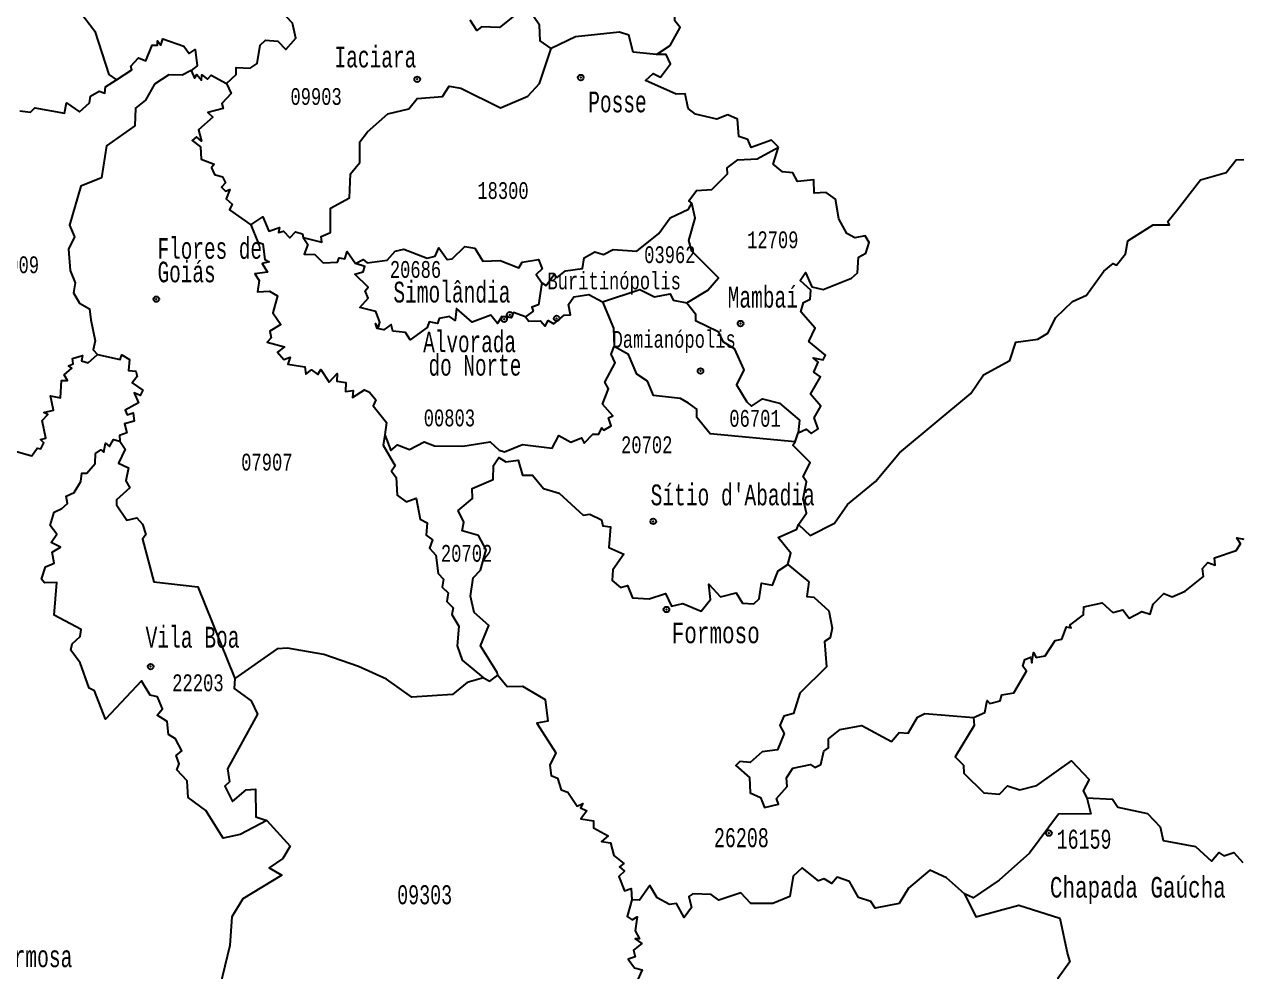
# Model space of a CAD drawing. Header units: millimetres. Extents: x 9851 to 10267, y 23387 to 23778.
# Drawn here: x 10118.13 to 10137.68, y 23569.51 to 23584.72 of the extents above; entities that cross this region are included whole.
import ezdxf
from ezdxf.enums import TextEntityAlignment as Align

# ---------------------------------------------------------------- set-up
doc = ezdxf.new("R2010")
doc.units = ezdxf.units.MM
doc.layers.add('3', color=7, linetype='Continuous')
doc.styles.add('MONOTXT', font='MONOTXT', dxfattribs={"height": 0.2})

# ---------------------------------------------------------------- blocks, each defined once
blk = doc.blocks.new('SEDE')
at = {"layer": '3', "color": 7, "linetype": 'Continuous'}
blk.add_circle((0, 0), 0.00451, dxfattribs=at)

msp = doc.modelspace()

# ---------------------------------------------------------------- linework, layer by layer
at = {"color": 7, "linetype": 'Continuous'}
msp.add_line((10130.497, 23578.017), (10130.547, 23578.163), dxfattribs=at)
for points in [[(10118.775, 23586.184), (10118.869, 23586.099), (10118.828, 23585.989), (10118.924, 23585.969), (10118.922, 23585.814), (10119.037, 23585.655), (10118.994, 23585.26), (10118.756, 23585.154), (10118.953, 23585.014), (10119.261, 23584.609), (10119.486, 23583.915), (10119.61, 23583.826)], [(10121.376, 23583.767), (10121.532, 23583.915), (10121.529, 23584.027), (10121.756, 23584.012), (10121.865, 23584.091), (10121.917, 23584.381), (10122, 23584.463), (10122.197, 23584.449), (10122.325, 23584.312), (10122.486, 23584.493), (10122.433, 23584.735), (10122.247, 23584.932), (10122.387, 23585.147), (10122.385, 23585.68), (10122.3, 23585.811), (10122.149, 23585.818), (10122.074, 23585.953), (10122.2, 23586.117), (10122.429, 23586.194), (10122.5, 23586.35)], [(10128.272, 23584.231), (10128.493, 23584.376), (10128.656, 23584.668), (10128.568, 23584.772), (10128.569, 23585.056), (10128.089, 23585.334), (10128.077, 23585.404)], [(10125.99, 23584.852), (10125.756, 23584.668), (10125.466, 23584.679), (10125.389, 23584.62), (10125.283, 23584.782)], [(10126.586, 23584.331), (10126.41, 23584.455), (10126.398, 23584.705), (10126.305, 23584.839)], [(10119.61, 23583.826), (10119.855, 23583.987), (10119.838, 23584.048), (10119.963, 23584.178), (10120.082, 23584.134), (10120.183, 23584.384), (10120.27, 23584.381), (10120.266, 23584.451), (10120.32, 23584.385), (10120.351, 23584.486), (10120.689, 23584.365), (10120.774, 23584.251), (10120.873, 23584.313), (10120.902, 23584.05), (10120.807, 23583.975)], [(10128.272, 23584.231), (10127.9, 23584.269), (10127.83, 23584.541), (10127.679, 23584.591), (10126.974, 23584.516), (10126.586, 23584.331)], [(10122.603, 23581.294), (10122.904, 23581.224), (10122.893, 23581.312), (10123.044, 23581.376), (10123.043, 23581.768), (10123.349, 23581.931), (10123.363, 23582.32), (10123.516, 23582.5), (10123.513, 23582.831), (10123.637, 23582.994), (10123.964, 23583.283), (10124.299, 23583.36), (10124.434, 23583.529), (10124.838, 23583.561), (10124.948, 23583.726), (10125.137, 23583.693), (10125.77, 23583.376), (10126.209, 23583.563), (10126.396, 23583.766), (10126.586, 23584.331)], [(10130.23, 23582.748), (10130.121, 23582.861), (10129.794, 23582.742), (10129.74, 23582.869), (10129.595, 23582.918), (10129.575, 23583.193), (10129.419, 23583.264), (10129.243, 23583.193), (10128.9, 23583.278), (10128.783, 23583.365), (10128.734, 23583.601), (10128.588, 23583.597), (10128.098, 23583.817), (10128.222, 23583.926), (10128.336, 23583.869), (10128.499, 23584.082), (10128.429, 23584.232), (10128.272, 23584.231)], [(10120.807, 23583.975), (10120.666, 23583.899), (10120.45, 23583.907), (10120.22, 23583.758), (10120.075, 23583.5), (10119.913, 23583.373), (10119.902, 23583.089), (10119.45, 23582.767), (10119.367, 23582.253), (10119.04, 23582.122), (10118.855, 23581.496), (10118.934, 23581.305), (10118.842, 23581.111), (10118.864, 23580.766), (10118.948, 23580.57), (10118.918, 23580.41), (10119.014, 23580.244), (10119.176, 23580.15), (10119.198, 23579.974), (10119.269, 23579.64), (10119.233, 23579.496), (10119.303, 23579.417)], [(10120.807, 23583.975), (10120.862, 23583.852), (10120.897, 23583.911), (10120.976, 23583.821), (10120.979, 23583.905), (10121.072, 23583.839), (10121.131, 23583.903), (10121.376, 23583.767)], [(10118.061, 23583.329), (10118.228, 23583.307), (10118.299, 23583.377), (10118.777, 23583.292), (10118.809, 23583.456), (10119.018, 23583.313), (10119.178, 23583.455), (10119.195, 23583.562), (10119.332, 23583.643), (10119.421, 23583.615), (10119.433, 23583.715), (10119.61, 23583.826)], [(10121.376, 23583.767), (10121.45, 23583.609), (10121.3, 23583.446), (10121.322, 23583.365), (10121.078, 23583.302), (10121.157, 23583.225), (10120.928, 23583.025), (10120.974, 23582.843), (10120.895, 23582.91), (10120.826, 23582.855), (10120.956, 23582.75), (10120.968, 23582.556), (10121.177, 23582.472), (10121.133, 23582.413), (10121.182, 23582.307), (10121.309, 23582.271), (10121.358, 23582.173), (10121.296, 23582.103), (10121.358, 23582.04), (10121.43, 23582.068), (10121.372, 23581.918), (10121.466, 23581.83), (10121.423, 23581.742), (10121.765, 23581.5)], [(10128.841, 23581.846), (10128.795, 23581.886), (10128.914, 23582.051), (10129.164, 23582.067), (10129.414, 23582.318), (10129.406, 23582.417), (10129.577, 23582.545), (10129.89, 23582.56), (10130.23, 23582.748)], [(10130.547, 23578.163), (10130.673, 23578.222), (10130.753, 23578.15), (10130.867, 23578.227), (10130.804, 23578.405), (10130.908, 23578.589), (10130.746, 23578.781), (10130.903, 23579.061), (10130.798, 23579.135), (10130.865, 23579.294), (10130.79, 23579.367), (10130.948, 23579.332), (10130.985, 23579.408), (10130.717, 23579.625), (10130.82, 23579.843), (10130.592, 23580.102), (10130.634, 23580.251), (10130.741, 23580.309), (10130.748, 23580.451), (10130.58, 23580.607), (10130.666, 23580.734), (10130.768, 23580.503), (10130.948, 23580.464), (10131.403, 23580.643), (10131.499, 23580.732), (10131.515, 23580.979), (10131.635, 23581.047), (10131.687, 23581.216), (10131.62, 23581.325), (10131.455, 23581.291), (10131.33, 23581.359), (10131.197, 23581.596), (10131.145, 23581.912), (10130.996, 23582.021), (10130.803, 23582.008), (10130.796, 23582.224), (10130.537, 23582.193), (10130.463, 23582.336), (10130.293, 23582.351), (10130.146, 23582.471), (10130.23, 23582.748)], [(10130.553, 23576.69), (10130.738, 23576.515), (10131.127, 23576.711), (10131.336, 23577.01), (10131.789, 23577.383), (10132.172, 23577.841), (10133.319, 23578.793), (10133.52, 23579.095), (10133.943, 23579.325), (10134.041, 23579.615), (10134.393, 23579.663), (10134.55, 23579.759), (10134.683, 23580.015), (10134.95, 23580.271), (10135.175, 23580.37), (10135.452, 23580.754), (10135.602, 23580.877), (10135.653, 23580.851), (10135.799, 23581.037), (10135.838, 23581.245), (10136.24, 23581.502), (10136.506, 23581.501), (10136.477, 23581.553), (10136.618, 23581.722), (10137, 23582.223), (10137.413, 23582.341), (10137.572, 23582.544), (10137.695, 23582.546)], [(10126.434, 23580.57), (10126.502, 23580.528), (10126.628, 23580.697), (10126.679, 23580.657), (10126.812, 23580.762), (10127.087, 23580.8), (10127.115, 23580.968), (10127.287, 23581.066), (10127.425, 23581.022), (10127.577, 23581.102), (10127.957, 23581.079), (10128.311, 23581.36), (10128.491, 23581.613), (10128.787, 23581.749), (10128.841, 23581.846)], [(10128.759, 23580.249), (10129.1, 23580.452), (10129.268, 23580.65), (10128.841, 23581.078), (10128.793, 23581.248), (10128.896, 23581.606), (10128.841, 23581.846)], [(10121.765, 23581.5), (10121.959, 23581.628), (10122.052, 23581.4), (10122.225, 23581.459), (10122.208, 23581.376), (10122.288, 23581.399), (10122.393, 23581.289), (10122.482, 23581.386), (10122.596, 23581.355), (10122.603, 23581.294)], [(10121.765, 23581.5), (10121.879, 23581.222), (10121.96, 23581.194), (10121.99, 23580.943), (10122.061, 23580.906), (10121.948, 23580.878), (10122.03, 23580.74), (10121.83, 23580.714), (10121.897, 23580.606), (10121.874, 23580.423), (10122.067, 23580.436), (10122.193, 23580.36), (10122.119, 23580.086), (10122.246, 23579.898), (10122.07, 23579.791), (10122.089, 23579.687), (10122.025, 23579.618), (10122.306, 23579.541), (10122.192, 23579.457), (10122.293, 23579.338), (10122.398, 23579.376), (10122.361, 23579.263), (10122.634, 23579.221), (10122.648, 23579.103), (10122.74, 23579.172), (10122.839, 23579.097), (10122.889, 23579.178), (10123.021, 23578.974), (10123.149, 23579.113), (10123.147, 23578.992), (10123.291, 23578.968), (10123.282, 23578.824), (10123.406, 23578.84), (10123.398, 23578.727), (10123.591, 23578.853), (10123.669, 23578.812), (10123.773, 23578.69), (10123.728, 23578.595), (10123.942, 23578.33), (10123.913, 23578.131)], [(10122.603, 23581.294), (10122.68, 23581.185), (10122.623, 23581.03), (10122.791, 23581.023), (10122.925, 23580.891), (10123.158, 23580.898), (10123.183, 23580.971), (10123.274, 23580.953), (10123.312, 23581.073), (10123.444, 23580.877)], [(10123.444, 23580.877), (10123.566, 23580.943), (10123.633, 23580.892), (10123.953, 23580.935), (10124.083, 23581.075), (10124.222, 23581.11), (10124.593, 23580.963), (10124.725, 23580.995), (10124.782, 23581.129), (10124.916, 23580.945), (10124.998, 23580.955), (10125.2, 23581.153), (10125.358, 23581.123), (10125.49, 23580.919), (10125.766, 23580.927), (10126.067, 23580.808), (10126.121, 23580.899), (10126.383, 23580.945), (10126.438, 23580.794), (10126.344, 23580.701), (10126.434, 23580.57)], [(10126.17, 23580.022), (10125.981, 23580.095), (10125.94, 23580.009), (10125.79, 23580.03), (10125.724, 23579.919), (10125.616, 23580.049), (10125.318, 23579.937), (10125.063, 23580.159), (10125.046, 23579.963), (10124.954, 23580.028), (10124.786, 23579.994), (10124.76, 23579.917), (10124.624, 23579.943), (10124.596, 23579.852), (10124.322, 23579.653), (10124.249, 23579.773), (10124.043, 23579.794), (10124.016, 23579.898), (10123.898, 23579.814), (10123.791, 23579.834), (10123.766, 23579.918), (10123.816, 23579.856), (10123.834, 23579.937), (10123.769, 23580.111), (10123.515, 23580.174), (10123.65, 23580.325), (10123.597, 23580.44), (10123.649, 23580.497), (10123.435, 23580.71), (10123.568, 23580.746), (10123.594, 23580.831), (10123.444, 23580.877)], [(10126.434, 23580.57), (10126.379, 23580.218), (10126.274, 23580.18), (10126.296, 23580.116), (10126.17, 23580.022)], [(10126.17, 23580.022), (10126.223, 23579.956), (10126.413, 23579.958), (10126.486, 23579.871), (10126.538, 23579.965), (10126.628, 23579.912), (10126.791, 23580.052), (10126.895, 23580.057), (10126.864, 23580.221), (10126.949, 23580.342), (10127.186, 23580.38), (10127.41, 23580.265)], [(10127.41, 23580.265), (10128.004, 23580.46), (10128.243, 23580.346), (10128.491, 23580.394), (10128.541, 23580.289), (10128.759, 23580.249)], [(10127.41, 23580.265), (10127.582, 23579.842), (10127.593, 23579.549)], [(10128.759, 23580.249), (10128.897, 23580.072), (10128.902, 23579.962), (10129.263, 23579.787), (10129.337, 23579.627), (10129.521, 23579.514), (10129.675, 23579.173), (10129.558, 23578.931), (10129.725, 23578.661), (10129.8, 23578.589), (10129.975, 23578.705), (10130.245, 23578.637), (10130.568, 23578.366), (10130.547, 23578.163)], [(10123.913, 23578.131), (10124.009, 23577.877), (10124.119, 23577.968), (10124.311, 23577.895), (10124.544, 23578.018), (10124.713, 23577.951), (10125.168, 23577.949), (10125.603, 23578.015), (10125.752, 23577.885), (10125.834, 23577.855), (10126.124, 23577.972), (10126.601, 23577.915), (10126.705, 23578.121), (10126.898, 23578.013), (10127.07, 23578.083), (10127.113, 23577.998), (10127.254, 23578.138), (10127.35, 23578.14), (10127.396, 23578.243), (10127.43, 23578.204), (10127.545, 23578.275), (10127.504, 23578.403), (10127.571, 23578.432), (10127.41, 23578.624), (10127.502, 23578.869), (10127.447, 23578.975), (10127.609, 23579.285), (10127.548, 23579.425), (10127.593, 23579.549)], [(10130.497, 23578.017), (10129.136, 23578.147), (10128.922, 23578.408), (10128.922, 23578.543), (10128.789, 23578.64), (10128.659, 23578.714), (10128.228, 23578.762), (10128.132, 23578.989), (10127.958, 23579.104), (10127.827, 23579.417), (10127.593, 23579.549)], [(10117.968, 23577.873), (10118.253, 23577.794), (10118.336, 23577.918), (10118.395, 23577.905), (10118.442, 23577.999), (10118.39, 23578.057), (10118.475, 23578.076), (10118.416, 23578.359), (10118.506, 23578.456), (10118.444, 23578.489), (10118.599, 23578.528), (10118.551, 23578.757), (10118.712, 23578.722), (10118.729, 23578.999), (10118.824, 23579.004), (10118.772, 23579.093), (10118.892, 23579.199), (10118.839, 23579.235), (10118.914, 23579.271), (10118.903, 23579.357), (10119.063, 23579.401), (10119.048, 23579.315), (10119.157, 23579.286), (10119.303, 23579.417)], [(10119.303, 23579.417), (10119.668, 23579.34), (10119.694, 23579.413), (10119.821, 23579.339), (10119.8, 23579.161), (10119.92, 23579.153), (10119.942, 23579.066), (10119.861, 23578.966), (10120.03, 23578.844), (10119.988, 23578.763), (10119.892, 23578.802), (10119.964, 23578.644), (10119.749, 23578.524), (10119.782, 23578.452), (10119.879, 23578.482), (10119.891, 23578.347), (10119.739, 23578.308), (10119.777, 23578.16), (10119.659, 23578.118), (10119.662, 23578.03)], [(10122.02, 23571.943), (10121.595, 23571.718), (10121.324, 23571.657), (10121.044, 23572.102), (10120.761, 23572.312), (10120.744, 23572.579), (10120.576, 23572.755), (10120.617, 23572.85), (10120.568, 23572.982), (10120.66, 23573.056), (10120.558, 23573.252), (10120.445, 23573.318), (10120.423, 23573.529), (10120.26, 23573.629), (10120.348, 23573.735), (10120.268, 23573.925), (10120.15, 23573.95), (10120.012, 23574.182), (10119.431, 23573.565), (10119.255, 23574.023), (10119.172, 23574.063), (10119.026, 23574.471), (10118.879, 23574.674), (10118.899, 23574.774), (10119.029, 23574.895), (10119.045, 23575.007), (10118.612, 23575.234), (10118.654, 23575.762), (10118.456, 23575.752), (10118.408, 23575.812), (10118.472, 23576.013), (10118.611, 23576.072), (10118.578, 23576.245), (10118.712, 23576.328), (10118.561, 23576.4), (10118.653, 23576.536), (10118.545, 23576.674), (10118.612, 23576.886), (10118.734, 23576.947), (10118.825, 23577.026), (10118.805, 23577.148), (10118.933, 23577.204), (10119.037, 23577.383), (10119.054, 23577.517), (10119.136, 23577.513), (10119.266, 23577.67), (10119.273, 23577.829), (10119.359, 23577.89), (10119.406, 23577.851), (10119.431, 23577.997), (10119.499, 23577.945), (10119.562, 23578.056), (10119.662, 23578.03)], [(10119.662, 23578.03), (10119.751, 23577.901), (10119.64, 23577.674), (10119.8, 23577.598), (10119.76, 23577.391), (10119.824, 23577.28), (10119.612, 23577.088), (10119.612, 23577.007), (10119.777, 23576.759), (10119.937, 23576.796), (10120.028, 23576.696), (10120.082, 23576.53), (10120.028, 23576.455), (10120.209, 23575.768), (10120.913, 23575.691), (10121.506, 23574.222)], [(10123.913, 23578.131), (10123.887, 23577.966), (10124.079, 23577.633), (10124.021, 23577.547), (10124.097, 23577.447), (10124.112, 23577.159), (10124.255, 23577.055), (10124.42, 23577.114), (10124.482, 23576.775), (10124.593, 23576.719), (10124.578, 23576.521), (10124.679, 23576.447), (10124.63, 23576.312), (10124.733, 23576.199), (10124.773, 23575.904), (10124.857, 23575.812), (10124.835, 23575.686), (10124.931, 23575.595), (10124.909, 23575.457), (10125.009, 23575.354), (10124.99, 23575.247), (10125.101, 23575.06), (10125.075, 23574.744), (10125.154, 23574.511), (10125.496, 23574.232)], [(10130.553, 23576.69), (10130.683, 23576.872), (10130.626, 23577.103), (10130.682, 23577.376), (10130.627, 23577.458), (10130.737, 23577.684), (10130.46, 23577.963), (10130.497, 23578.017)], [(10125.73, 23574.274), (10125.718, 23574.315), (10125.448, 23574.744), (10125.583, 23575.069), (10125.348, 23575.281), (10125.291, 23575.542), (10125.333, 23575.837), (10125.452, 23575.96), (10125.541, 23576.285), (10125.417, 23576.514), (10125.154, 23576.59), (10125.18, 23576.726), (10125.093, 23576.913), (10125.324, 23577.11), (10125.314, 23577.267), (10125.653, 23577.414), (10125.659, 23577.636), (10125.745, 23577.766), (10125.855, 23577.697), (10126.053, 23577.723), (10126.125, 23577.485), (10126.283, 23577.48), (10126.461, 23577.269), (10126.711, 23577.193), (10127.099, 23576.843), (10127.206, 23576.855), (10127.392, 23576.764), (10127.413, 23576.668), (10127.534, 23576.651), (10127.507, 23576.319), (10127.752, 23576.216), (10127.575, 23575.964), (10127.563, 23575.792), (10127.695, 23575.681), (10127.81, 23575.711), (10127.888, 23575.515), (10128.158, 23575.496), (10128.419, 23575.581), (10128.512, 23575.379), (10128.698, 23575.425), (10128.988, 23575.302), (10129.141, 23575.486), (10129.115, 23575.732), (10129.299, 23575.532), (10129.553, 23575.596), (10129.652, 23575.427), (10129.836, 23575.419), (10129.919, 23575.5), (10129.961, 23575.747), (10130.133, 23575.717), (10130.227, 23575.945), (10130.38, 23576.05)], [(10130.38, 23576.05), (10130.43, 23576.23), (10130.228, 23576.483), (10130.523, 23576.617), (10130.553, 23576.69)], [(10133.36, 23573.593), (10133.542, 23573.676), (10133.579, 23573.865), (10133.624, 23573.817), (10133.787, 23573.86), (10133.817, 23573.958), (10134.008, 23573.991), (10134.21, 23574.337), (10134.149, 23574.415), (10134.181, 23574.526), (10134.282, 23574.562), (10134.298, 23574.469), (10134.324, 23574.638), (10134.365, 23574.556), (10134.508, 23574.581), (10134.671, 23574.831), (10134.777, 23574.853), (10134.851, 23575.051), (10134.926, 23575.031), (10134.907, 23575.076), (10135.126, 23575.241), (10135.132, 23575.369), (10135.425, 23575.432), (10135.597, 23575.277), (10135.754, 23575.323), (10135.856, 23575.189), (10136.058, 23575.296), (10136.196, 23575.254), (10136.244, 23575.41), (10136.416, 23575.584), (10136.546, 23575.531), (10136.758, 23575.622), (10137.049, 23575.855), (10137.035, 23575.987), (10137.117, 23576.08), (10137.237, 23576.036), (10137.227, 23576.156), (10137.576, 23576.271), (10137.643, 23576.38), (10137.585, 23576.477), (10137.697, 23576.453)], [(10130.38, 23576.05), (10130.718, 23575.773), (10130.685, 23575.536), (10130.798, 23575.522), (10131.039, 23575.306), (10131.094, 23575.026), (10131.059, 23574.873), (10130.971, 23574.811), (10131.001, 23574.408), (10130.571, 23573.984), (10130.472, 23573.656), (10130.319, 23573.616), (10130.252, 23573.467), (10130.322, 23573.335), (10130.213, 23573.077), (10129.969, 23573.042), (10129.779, 23572.871), (10129.609, 23572.887), (10129.549, 23572.822), (10129.768, 23572.629), (10129.777, 23572.383), (10129.944, 23572.312), (10130.004, 23572.15), (10130.23, 23572.205), (10130.201, 23572.291), (10130.371, 23572.488), (10130.361, 23572.623), (10130.461, 23572.779), (10130.747, 23572.837), (10130.812, 23572.791), (10130.911, 23572.837), (10130.96, 23573.053), (10131.036, 23573.104), (10131.032, 23573.25), (10131.219, 23573.402), (10131.569, 23573.463), (10132.044, 23573.209), (10132.168, 23573.353), (10132.313, 23573.344), (10132.461, 23573.597), (10132.577, 23573.655), (10133.36, 23573.593)], [(10125.496, 23574.232), (10125.234, 23574.154), (10125.003, 23573.96), (10124.349, 23573.92), (10123.94, 23574.21), (10123.492, 23574.413), (10122.939, 23574.603), (10122.356, 23574.706), (10122.187, 23574.694), (10121.506, 23574.222)], [(10125.496, 23574.232), (10125.602, 23574.179), (10125.73, 23574.274)], [(10125.73, 23574.274), (10125.88, 23574.091), (10126.124, 23574.096), (10126.487, 23573.883), (10126.532, 23573.532), (10126.356, 23573.505), (10126.66, 23573.028), (10126.565, 23572.826), (10126.582, 23572.665), (10126.687, 23572.62), (10126.743, 23572.435), (10126.853, 23572.395), (10127.001, 23572.171), (10127.094, 23572.211), (10127.055, 23572.142), (10127.158, 23572.095), (10127.062, 23571.965), (10127.263, 23571.937), (10127.262, 23571.825), (10127.501, 23571.696), (10127.391, 23571.601), (10127.534, 23571.583), (10127.59, 23571.378), (10127.748, 23571.253), (10127.678, 23571.196), (10127.758, 23571.125), (10127.667, 23571.04), (10127.762, 23570.811), (10127.866, 23570.848), (10127.877, 23570.668)], [(10121.506, 23574.222), (10121.496, 23574.061), (10121.772, 23573.862), (10121.874, 23573.646), (10121.392, 23572.769), (10121.422, 23572.562), (10121.348, 23572.49), (10121.469, 23572.246), (10121.693, 23572.43), (10121.842, 23572.444), (10121.847, 23572), (10122.02, 23571.943)], [(10133.36, 23573.593), (10133.372, 23573.463), (10133.067, 23572.96), (10133.2, 23572.827), (10133.203, 23572.698), (10133.527, 23572.385), (10133.777, 23572.365), (10133.904, 23572.498), (10134.105, 23572.432), (10134.376, 23572.5), (10134.932, 23572.896), (10135.218, 23572.598), (10135.121, 23572.419), (10135.18, 23572.306)], [(10135.18, 23572.306), (10135.241, 23572.048), (10134.724, 23572.041), (10134.26, 23571.416), (10133.769, 23570.985), (10133.355, 23570.699), (10133.215, 23570.765)], [(10135.18, 23572.306), (10135.588, 23572.284), (10135.678, 23572.153), (10136.152, 23572.051), (10136.353, 23571.837), (10136.401, 23571.62), (10136.922, 23571.524), (10137.177, 23571.288), (10137.298, 23571.428), (10137.375, 23571.375), (10137.535, 23571.426), (10137.682, 23571.266)], [(10122.02, 23571.943), (10122.397, 23571.531), (10122.277, 23571.329), (10122.062, 23571.182), (10122.262, 23571.065), (10121.637, 23570.681), (10121.463, 23570.397), (10121.428, 23569.934), (10121.266, 23569.269), (10121.548, 23568.917), (10121.786, 23568.865), (10121.93, 23568.695)], [(10133.215, 23570.765), (10132.925, 23571.02), (10132.66, 23571.143), (10132.319, 23570.852), (10132.165, 23570.611), (10131.784, 23570.532), (10131.714, 23570.638), (10131.517, 23570.707), (10131.37, 23570.961), (10131.174, 23571.032), (10131.085, 23570.929), (10130.962, 23571.006), (10130.872, 23570.973), (10130.613, 23571.179), (10130.464, 23571.047), (10130.413, 23570.72), (10130.138, 23570.606), (10129.785, 23570.609), (10129.628, 23570.778), (10129.272, 23570.662), (10129.15, 23570.752), (10128.858, 23570.766), (10128.795, 23570.721), (10128.833, 23570.545), (10128.716, 23570.384), (10128.596, 23570.609), (10128.481, 23570.593), (10128.284, 23570.699), (10128.166, 23570.898), (10128.003, 23570.661), (10127.877, 23570.668)], [(10133.215, 23570.765), (10133.399, 23570.393), (10134.089, 23570.584), (10134.746, 23570.372), (10134.868, 23569.794), (10134.908, 23569.675), (10134.713, 23569.405), (10134.915, 23568.996), (10134.845, 23568.633), (10134.923, 23568.481), (10134.86, 23568.229), (10134.967, 23568.157), (10134.949, 23568.036), (10135.073, 23568.104), (10135.008, 23567.977), (10135.154, 23567.881), (10135.032, 23567.818), (10135.042, 23567.754), (10134.915, 23567.725), (10134.88, 23567.611)], [(10127.877, 23570.668), (10127.802, 23570.398), (10127.881, 23570.345), (10127.964, 23570.392), (10127.933, 23570.172), (10128.003, 23570.039), (10127.931, 23570.039), (10128.038, 23569.965), (10127.903, 23569.857), (10127.933, 23569.752), (10127.821, 23569.713), (10127.922, 23569.577), (10128.046, 23569.544), (10127.971, 23569.378), (10128.24, 23568.952), (10128.076, 23567.556), (10128.213, 23566.842), (10127.897, 23566.75), (10127.55, 23566.542), (10127.39, 23566.555), (10127.112, 23566.441), (10126.63, 23566.432), (10126.385, 23566.266), (10126.225, 23566.246)]]:
    msp.add_lwpolyline(points, dxfattribs=at)
for p in [(10124.435, 23583.835), (10127.058, 23583.863), (10120.249, 23580.307), (10125.83, 23579.985), (10125.919, 23580.057), (10126.672, 23579.999), (10129.622, 23579.916), (10128.98, 23579.155), (10128.222, 23576.741), (10128.433, 23575.327), (10120.158, 23574.41), (10134.569, 23571.738)]:
    msp.add_point(p, dxfattribs=at)

# ---------------------------------------------------------------- block references
for p, xscale, yscale, zscale, rotation in [((10124.435, 23583.835), 10.00000000000001, 10.00000000000001, 10.00000000000001, 0.8754200714630106), ((10127.058, 23583.863), 9.999999999999998, 9.999999999999998, 9.999999999999998, 0.9229180335607894), ((10120.249, 23580.307), 9.999984329526802, 9.999984329526802, 10, 0.7948379933221595), ((10125.83, 23579.985), 9.999978501584234, 9.999978501584234, 10, 0.9007717691889233), ((10125.919, 23580.057), 9.999982897830623, 9.999982897830623, 10, 0.9023724024036056), ((10126.672, 23579.999), 10.00002207028689, 10.00002207028689, 10, 0.916511267673614), ((10129.622, 23579.916), 10, 10, 10, 0.9714831207364288), ((10128.98, 23579.155), 10, 10, 10, 0.9600076509540252), ((10128.222, 23576.741), 10.00001219535688, 10.00001219535688, 10, 0.9458645327146227), ((10128.433, 23575.327), 9.999977190451188, 9.999977190451188, 10, 0.949870471625232), ((10120.158, 23574.41), 10, 10, 10, 0.7849634745111219), ((10134.569, 23571.738), 10.00002061257523, 10.00002061257523, 10, 1.069946897165175)]:
    msp.add_blockref('SEDE', p, dxfattribs=dict(at, xscale=xscale, yscale=yscale, zscale=zscale, rotation=rotation))

# ---------------------------------------------------------------- texts
at = {"color": 7, "linetype": 'Continuous', "style": 'MONOTXT', "width": 0.649997}
for s, height, rotation, p in [('Iaciara', 0.3333, 0, (10124.42, 23584.026)), ('Simol%%226ndia', 0.33389, 360, (10125.931, 23580.253))]:
    msp.add_text(s, height=height, rotation=rotation, dxfattribs=at).set_placement(p, align=Align.RIGHT)
at = {"color": 7, "linetype": 'Continuous', "style": 'MONOTXT'}
for s, height, width, p in [('09903', 0.2692, 0.705885, (10122.812, 23583.559)), ('18300', 0.2694, 0.705884, (10125.811, 23582.05)), ('12709', 0.2695, 0.705884, (10130.14, 23581.26)), ('06701', 0.2698, 0.705878, (10129.854, 23578.394)), ('09303', 0.3053, 0.666667, (10124.554, 23570.749))]:
    msp.add_text(s, height=height, dxfattribs=dict(at, width=width)).set_placement(p, align=Align.MIDDLE)
for s, height, width, p in [('Posse', 0.3334, 0.65, (10127.179, 23583.639)), ('Formoso', 0.3303, 0.70588, (10128.518, 23575.116)), ('Chapada Ga%%250cha', 0.33064, 0.704223, (10134.586, 23571.034))]:
    msp.add_text(s, height=height, dxfattribs=dict(at, width=width)).set_placement(p, align=Align.TOP_LEFT)
for s, height, rotation, width, p in [('Flores de ', 0.331, 359.9977, 0.649996, (10120.269, 23580.955)), ('Goi%%225s', 0.331, 359.9977, 0.649996, (10120.269, 23580.578)), ('Mamba%%237', 0.3339, 0, 0.649995, (10129.416, 23580.171)), ('Formosa', 0.3355, 0, 0.649996, (10117.581, 23569.587))]:
    msp.add_text(s, height=height, rotation=rotation, dxfattribs=dict(at, width=width)).set_placement(p)
for s, height, rotation, width, p in [('03962', 0.2695, 360, 0.705883, (10128.488, 23581.021)), ('20009', 0.2695, 360, 0.705887, (10117.956, 23580.859)), ('20686', 0.2695, 360, 0.705875, (10124.407, 23580.784)), ('00803', 0.2698, 360, 0.705888, (10124.951, 23578.401)), ('20702', 0.2699, 0, 0.705884, (10128.117, 23577.97)), ('07907', 0.2699, 0, 0.705882, (10122.023, 23577.692)), ('20702', 0.2701, 0, 0.705884, (10125.227, 23576.228)), ('22203', 0.2704, 0, 0.705887, (10120.916, 23574.15)), ('26208', 0.3052, 0, 0.666667, (10129.635, 23571.665))]:
    msp.add_text(s, height=height, rotation=rotation, dxfattribs=dict(at, width=width)).set_placement(p, align=Align.MIDDLE)
at = {"color": 7, "linetype": 'Continuous', "style": 'MONOTXT', "width": 0.705884}
for s, height, p in [('Buritin%%243polis', 0.26958, (10127.595, 23580.465)), ('Damian%%243polis', 0.2697, (10128.557, 23579.527))]:
    msp.add_text(s, height=height, dxfattribs=at).set_placement(p, align=Align.CENTER)
at = {"color": 7, "linetype": 'Continuous', "style": 'MONOTXT', "width": 0.65}
for s, p in [('Alvorada ', (10126.206, 23579.787)), ('do Norte', (10126.106, 23579.411))]:
    msp.add_text(s, height=0.3309, rotation=359.9977, dxfattribs=at).set_placement(p, align=Align.TOP_RIGHT)
at = {"color": 7, "linetype": 'Continuous', "style": 'MONOTXT'}
for s, height, width, p in [("S%%237tio d'Abadia", 0.33437, 0.650002, (10128.18, 23576.998)), ('Vila Boa', 0.3347, 0.649995, (10120.077, 23574.714)), ('16159', 0.3045, 0.666664, (10134.695, 23571.488))]:
    msp.add_text(s, height=height, dxfattribs=dict(at, width=width)).set_placement(p)

doc.saveas('drawing.dxf')
